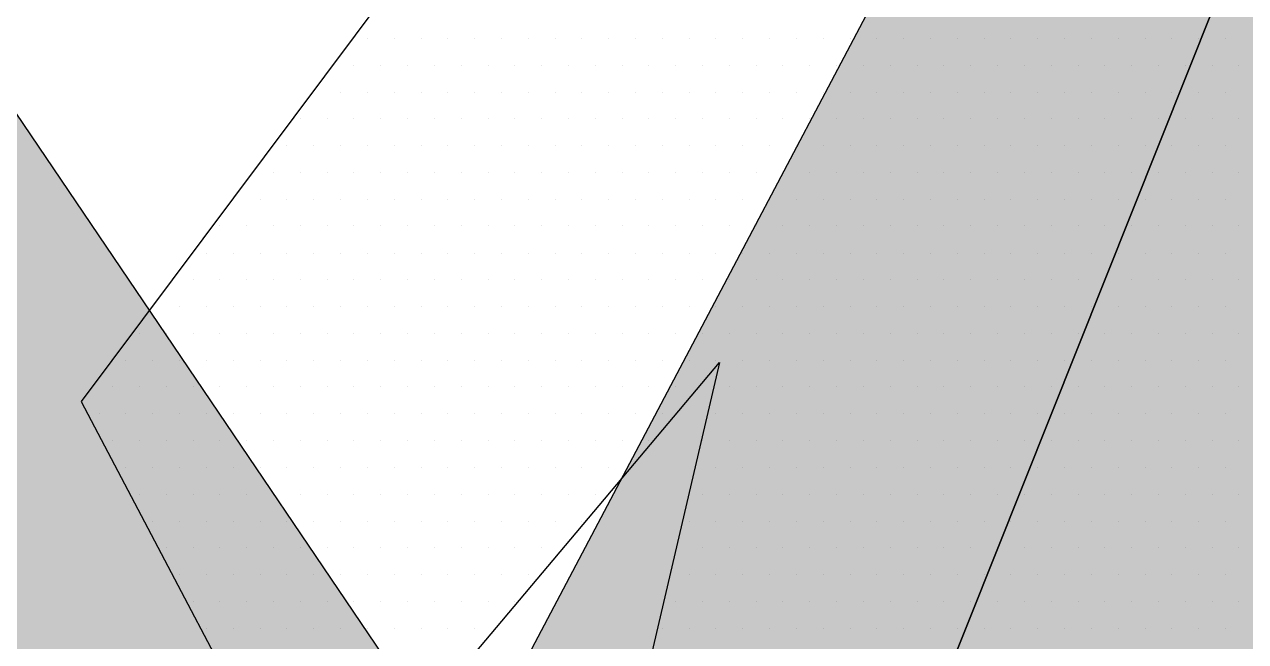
# Model space of a CAD drawing. Header units: metres. Extents: x 9606 to 9900, y 4805 to 4952.
# Drawn here: x 9832.173 to 9832.675, y 4846.719 to 4846.972 of the extents above; entities that cross this region are included whole.
import ezdxf

# ---------------------------------------------------------------- set-up
doc = ezdxf.new("R2010")
doc.units = ezdxf.units.M
doc.header["$LTSCALE"] = 2
doc.linetypes.add('CACHEX2', pattern=[0.75, 0.5, -0.25])
for name, color, linetype in [('CARTOUCHE', 7, 'Continuous'), ('LOGO', 4, 'Continuous'), ('rosace', 7, 'Continuous')]:
    doc.layers.add(name, color=color, linetype=linetype)

# ---------------------------------------------------------------- blocks, each defined once
blk = doc.blocks.new('A$C715108E3')
at = {"layer": 'LOGO', "color": 131}
for p, q in [((-8.2362, -4.9833), (-8.2362, -4.9833)), ((-8.1851, -4.9833), (-8.1851, -4.9833)), ((-8.0938, -4.9833), (-8.0938, -4.9833)), ((-8.0018, -4.9833), (-8.0018, -4.9833)), ((-7.91, -4.9833), (-7.91, -4.9833)), ((-7.8185, -4.9833), (-7.8185, -4.9833)), ((-7.7267, -4.9833), (-7.7267, -4.9833)), ((-7.635, -4.9833), (-7.635, -4.9833)), ((-7.5434, -4.9833), (-7.5434, -4.9833)), ((-7.4515, -4.9833), (-7.4515, -4.9833)), ((-7.3597, -4.9833), (-7.3597, -4.9833)), ((-7.2683, -4.9833), (-7.2683, -4.9833)), ((-7.1764, -4.9833), (-7.1764, -4.9833)), ((-7.0846, -4.9833), (-7.0846, -4.9833)), ((-6.9928, -4.9833), (-6.9928, -4.9833)), ((-6.9013, -4.9833), (-6.9013, -4.9833)), ((-6.8095, -4.9833), (-6.8095, -4.9833)), ((-6.7175, -4.9833), (-6.7175, -4.9833)), ((-6.6262, -4.9833), (-6.6262, -4.9833)), ((-6.5342, -4.9833), (-6.5342, -4.9833)), ((-6.4421, -4.9833), (-6.4421, -4.9833)), ((-6.3509, -4.9833), (-6.3509, -4.9833)), ((-6.2589, -4.9833), (-6.2589, -4.9833)), ((-6.1672, -4.9833), (-6.1672, -4.9833)), ((-6.0757, -4.9833), (-6.0757, -4.9833)), ((-5.9841, -4.9833), (-5.9841, -4.9833)), ((-5.8921, -4.9833), (-5.8921, -4.9833)), ((-5.8001, -4.9833), (-5.8001, -4.9833)), ((-5.7088, -4.9833), (-5.7088, -4.9833)), ((-5.6168, -4.9833), (-5.6168, -4.9833)), ((-5.5249, -4.9833), (-5.5249, -4.9833)), ((-5.4335, -4.9833), (-5.4335, -4.9833)), ((-5.3417, -4.9833), (-5.3417, -4.9833)), ((-5.2498, -4.9833), (-5.2498, -4.9833)), ((-8.3047, -5.0748), (-8.3047, -5.0748)), ((-8.2316, -5.0748), (-8.2316, -5.0748)), ((-8.1395, -5.0748), (-8.1395, -5.0748)), ((-8.0475, -5.0748), (-8.0475, -5.0748)), ((-7.9563, -5.0748), (-7.9563, -5.0748)), ((-7.8642, -5.0748), (-7.8642, -5.0748)), ((-7.7724, -5.0748), (-7.7724, -5.0748)), ((-7.6809, -5.0748), (-7.6809, -5.0748)), ((-7.5891, -5.0748), (-7.5891, -5.0748)), ((-7.4973, -5.0748), (-7.4973, -5.0748)), ((-7.4058, -5.0748), (-7.4058, -5.0748)), ((-7.314, -5.0748), (-7.314, -5.0748)), ((-7.2222, -5.0748), (-7.2222, -5.0748)), ((-7.1307, -5.0748), (-7.1307, -5.0748)), ((-7.0389, -5.0748), (-7.0389, -5.0748)), ((-6.947, -5.0748), (-6.947, -5.0748)), ((-6.855, -5.0748), (-6.855, -5.0748)), ((-6.7637, -5.0748), (-6.7637, -5.0748)), ((-6.6719, -5.0748), (-6.6719, -5.0748)), ((-6.5799, -5.0748), (-6.5799, -5.0748)), ((-6.4886, -5.0748), (-6.4886, -5.0748)), ((-6.3966, -5.0748), (-6.3966, -5.0748)), ((-6.305, -5.0748), (-6.305, -5.0748)), ((-6.2133, -5.0748), (-6.2133, -5.0748)), ((-6.1213, -5.0748), (-6.1213, -5.0748)), ((-6.0296, -5.0748), (-6.0296, -5.0748)), ((-5.9376, -5.0748), (-5.9376, -5.0748)), ((-5.8464, -5.0748), (-5.8464, -5.0748)), ((-5.7543, -5.0748), (-5.7543, -5.0748)), ((-5.6625, -5.0748), (-5.6625, -5.0748)), ((-5.571, -5.0748), (-5.571, -5.0748)), ((-5.4792, -5.0748), (-5.4792, -5.0748)), ((-5.3874, -5.0748), (-5.3874, -5.0748)), ((-5.2959, -5.0748), (-5.2959, -5.0748)), ((-5.2041, -5.0748), (-5.2041, -5.0748)), ((-8.3732, -5.1674), (-8.3732, -5.1674)), ((-8.3691, -5.1674), (-8.3691, -5.1674)), ((-8.2771, -5.1674), (-8.2771, -5.1674)), ((-8.1851, -5.1674), (-8.1851, -5.1674)), ((-8.0938, -5.1674), (-8.0938, -5.1674)), ((-8.0018, -5.1674), (-8.0018, -5.1674)), ((-7.91, -5.1674), (-7.91, -5.1674)), ((-7.8185, -5.1674), (-7.8185, -5.1674)), ((-7.7267, -5.1674), (-7.7267, -5.1674)), ((-7.635, -5.1674), (-7.635, -5.1674)), ((-7.5434, -5.1674), (-7.5434, -5.1674)), ((-7.4515, -5.1674), (-7.4515, -5.1674)), ((-7.3597, -5.1674), (-7.3597, -5.1674)), ((-7.2683, -5.1674), (-7.2683, -5.1674)), ((-7.1764, -5.1674), (-7.1764, -5.1674)), ((-7.0846, -5.1674), (-7.0846, -5.1674)), ((-6.9928, -5.1674), (-6.9928, -5.1674)), ((-6.9013, -5.1674), (-6.9013, -5.1674)), ((-6.8095, -5.1674), (-6.8095, -5.1674)), ((-6.7175, -5.1674), (-6.7175, -5.1674)), ((-6.6262, -5.1674), (-6.6262, -5.1674)), ((-6.5342, -5.1674), (-6.5342, -5.1674)), ((-6.4421, -5.1674), (-6.4421, -5.1674)), ((-6.3509, -5.1674), (-6.3509, -5.1674)), ((-6.2589, -5.1674), (-6.2589, -5.1674)), ((-6.1672, -5.1674), (-6.1672, -5.1674)), ((-6.0757, -5.1674), (-6.0757, -5.1674)), ((-5.9841, -5.1674), (-5.9841, -5.1674)), ((-5.8921, -5.1674), (-5.8921, -5.1674)), ((-5.8001, -5.1674), (-5.8001, -5.1674)), ((-5.7088, -5.1674), (-5.7088, -5.1674)), ((-5.6168, -5.1674), (-5.6168, -5.1674)), ((-5.5249, -5.1674), (-5.5249, -5.1674)), ((-5.4335, -5.1674), (-5.4335, -5.1674)), ((-5.3417, -5.1674), (-5.3417, -5.1674)), ((-5.2498, -5.1674), (-5.2498, -5.1674)), ((-8.4418, -5.2586), (-8.4418, -5.2586)), ((-8.4149, -5.2586), (-8.4149, -5.2586)), ((-8.3228, -5.2586), (-8.3228, -5.2586)), ((-8.2316, -5.2586), (-8.2316, -5.2586)), ((-8.1395, -5.2586), (-8.1395, -5.2586)), ((-8.0475, -5.2586), (-8.0475, -5.2586)), ((-7.9563, -5.2586), (-7.9563, -5.2586)), ((-7.8642, -5.2586), (-7.8642, -5.2586)), ((-7.7724, -5.2586), (-7.7724, -5.2586)), ((-7.6809, -5.2586), (-7.6809, -5.2586)), ((-7.5891, -5.2586), (-7.5891, -5.2586)), ((-7.4973, -5.2586), (-7.4973, -5.2586)), ((-7.4058, -5.2586), (-7.4058, -5.2586)), ((-7.314, -5.2586), (-7.314, -5.2586)), ((-7.2222, -5.2586), (-7.2222, -5.2586)), ((-7.1307, -5.2586), (-7.1307, -5.2586)), ((-7.0389, -5.2586), (-7.0389, -5.2586)), ((-6.947, -5.2586), (-6.947, -5.2586)), ((-6.855, -5.2586), (-6.855, -5.2586)), ((-6.7637, -5.2586), (-6.7637, -5.2586)), ((-6.6719, -5.2586), (-6.6719, -5.2586)), ((-6.5799, -5.2586), (-6.5799, -5.2586)), ((-6.4886, -5.2586), (-6.4886, -5.2586)), ((-6.3966, -5.2586), (-6.3966, -5.2586)), ((-6.305, -5.2586), (-6.305, -5.2586)), ((-6.2133, -5.2586), (-6.2133, -5.2586)), ((-6.1213, -5.2586), (-6.1213, -5.2586)), ((-6.0296, -5.2586), (-6.0296, -5.2586)), ((-5.9376, -5.2586), (-5.9376, -5.2586)), ((-5.8464, -5.2586), (-5.8464, -5.2586)), ((-5.7543, -5.2586), (-5.7543, -5.2586)), ((-5.6625, -5.2586), (-5.6625, -5.2586)), ((-5.571, -5.2586), (-5.571, -5.2586)), ((-5.4792, -5.2586), (-5.4792, -5.2586)), ((-5.3874, -5.2586), (-5.3874, -5.2586)), ((-5.2959, -5.2586), (-5.2959, -5.2586)), ((-5.2041, -5.2586), (-5.2041, -5.2586)), ((-8.5099, -5.3499), (-8.5099, -5.3499)), ((-8.461, -5.3499), (-8.461, -5.3499)), ((-8.3691, -5.3499), (-8.3691, -5.3499)), ((-8.2771, -5.3499), (-8.2771, -5.3499)), ((-8.1851, -5.3499), (-8.1851, -5.3499)), ((-8.0938, -5.3499), (-8.0938, -5.3499)), ((-8.0018, -5.3499), (-8.0018, -5.3499)), ((-7.91, -5.3499), (-7.91, -5.3499)), ((-7.8185, -5.3499), (-7.8185, -5.3499)), ((-7.7267, -5.3499), (-7.7267, -5.3499)), ((-7.635, -5.3499), (-7.635, -5.3499)), ((-7.5434, -5.3499), (-7.5434, -5.3499)), ((-7.4515, -5.3499), (-7.4515, -5.3499)), ((-7.3597, -5.3499), (-7.3597, -5.3499)), ((-7.2683, -5.3499), (-7.2683, -5.3499)), ((-7.1764, -5.3499), (-7.1764, -5.3499)), ((-7.0846, -5.3499), (-7.0846, -5.3499)), ((-6.9928, -5.3499), (-6.9928, -5.3499)), ((-6.9013, -5.3499), (-6.9013, -5.3499)), ((-6.8095, -5.3499), (-6.8095, -5.3499)), ((-6.7175, -5.3499), (-6.7175, -5.3499)), ((-6.6262, -5.3499), (-6.6262, -5.3499)), ((-6.5342, -5.3499), (-6.5342, -5.3499)), ((-6.4421, -5.3499), (-6.4421, -5.3499)), ((-6.3509, -5.3499), (-6.3509, -5.3499)), ((-6.2589, -5.3499), (-6.2589, -5.3499)), ((-6.1672, -5.3499), (-6.1672, -5.3499)), ((-6.0757, -5.3499), (-6.0757, -5.3499)), ((-5.9841, -5.3499), (-5.9841, -5.3499)), ((-5.8921, -5.3499), (-5.8921, -5.3499)), ((-5.8001, -5.3499), (-5.8001, -5.3499)), ((-5.7088, -5.3499), (-5.7088, -5.3499)), ((-5.6168, -5.3499), (-5.6168, -5.3499)), ((-5.5249, -5.3499), (-5.5249, -5.3499)), ((-5.4335, -5.3499), (-5.4335, -5.3499)), ((-5.3417, -5.3499), (-5.3417, -5.3499)), ((-5.2498, -5.3499), (-5.2498, -5.3499)), ((-8.5783, -5.4423), (-8.5783, -5.4423)), ((-8.5067, -5.4423), (-8.5067, -5.4423)), ((-8.4149, -5.4423), (-8.4149, -5.4423)), ((-8.3228, -5.4423), (-8.3228, -5.4423)), ((-8.2316, -5.4423), (-8.2316, -5.4423)), ((-8.1395, -5.4423), (-8.1395, -5.4423)), ((-8.0475, -5.4423), (-8.0475, -5.4423)), ((-7.9563, -5.4423), (-7.9563, -5.4423)), ((-7.8642, -5.4423), (-7.8642, -5.4423)), ((-7.7724, -5.4423), (-7.7724, -5.4423)), ((-7.6809, -5.4423), (-7.6809, -5.4423)), ((-7.5891, -5.4423), (-7.5891, -5.4423)), ((-7.4973, -5.4423), (-7.4973, -5.4423)), ((-7.4058, -5.4423), (-7.4058, -5.4423)), ((-7.314, -5.4423), (-7.314, -5.4423)), ((-7.2222, -5.4423), (-7.2222, -5.4423)), ((-7.1307, -5.4423), (-7.1307, -5.4423)), ((-7.0389, -5.4423), (-7.0389, -5.4423)), ((-6.947, -5.4423), (-6.947, -5.4423)), ((-6.855, -5.4423), (-6.855, -5.4423)), ((-6.7637, -5.4423), (-6.7637, -5.4423)), ((-6.6719, -5.4423), (-6.6719, -5.4423)), ((-6.5799, -5.4423), (-6.5799, -5.4423)), ((-6.4886, -5.4423), (-6.4886, -5.4423)), ((-6.3966, -5.4423), (-6.3966, -5.4423)), ((-6.305, -5.4423), (-6.305, -5.4423)), ((-6.2133, -5.4423), (-6.2133, -5.4423)), ((-6.1213, -5.4423), (-6.1213, -5.4423)), ((-6.0296, -5.4423), (-6.0296, -5.4423)), ((-5.9376, -5.4423), (-5.9376, -5.4423)), ((-5.8464, -5.4423), (-5.8464, -5.4423)), ((-5.7543, -5.4423), (-5.7543, -5.4423)), ((-5.6625, -5.4423), (-5.6625, -5.4423)), ((-5.571, -5.4423), (-5.571, -5.4423)), ((-5.4792, -5.4423), (-5.4792, -5.4423)), ((-5.3874, -5.4423), (-5.3874, -5.4423)), ((-5.2959, -5.4423), (-5.2959, -5.4423)), ((-5.2041, -5.4423), (-5.2041, -5.4423)), ((-8.6469, -5.5339), (-8.6469, -5.5339)), ((-8.6442, -5.5339), (-8.6442, -5.5339)), ((-8.5524, -5.5339), (-8.5524, -5.5339)), ((-8.461, -5.5339), (-8.461, -5.5339)), ((-8.3691, -5.5339), (-8.3691, -5.5339)), ((-8.2771, -5.5339), (-8.2771, -5.5339)), ((-8.1851, -5.5339), (-8.1851, -5.5339)), ((-8.0938, -5.5339), (-8.0938, -5.5339)), ((-8.0018, -5.5339), (-8.0018, -5.5339)), ((-7.91, -5.5339), (-7.91, -5.5339)), ((-7.8185, -5.5339), (-7.8185, -5.5339)), ((-7.7267, -5.5339), (-7.7267, -5.5339)), ((-7.635, -5.5339), (-7.635, -5.5339)), ((-7.5434, -5.5339), (-7.5434, -5.5339)), ((-7.4515, -5.5339), (-7.4515, -5.5339)), ((-7.3597, -5.5339), (-7.3597, -5.5339)), ((-7.2683, -5.5339), (-7.2683, -5.5339)), ((-7.1764, -5.5339), (-7.1764, -5.5339)), ((-7.0846, -5.5339), (-7.0846, -5.5339)), ((-6.9928, -5.5339), (-6.9928, -5.5339)), ((-6.9013, -5.5339), (-6.9013, -5.5339)), ((-6.8095, -5.5339), (-6.8095, -5.5339)), ((-6.7175, -5.5339), (-6.7175, -5.5339)), ((-6.6262, -5.5339), (-6.6262, -5.5339)), ((-6.5342, -5.5339), (-6.5342, -5.5339)), ((-6.4421, -5.5339), (-6.4421, -5.5339)), ((-6.3509, -5.5339), (-6.3509, -5.5339)), ((-6.2589, -5.5339), (-6.2589, -5.5339)), ((-6.1672, -5.5339), (-6.1672, -5.5339)), ((-6.0757, -5.5339), (-6.0757, -5.5339)), ((-5.9841, -5.5339), (-5.9841, -5.5339)), ((-5.8921, -5.5339), (-5.8921, -5.5339)), ((-5.8001, -5.5339), (-5.8001, -5.5339)), ((-5.7088, -5.5339), (-5.7088, -5.5339)), ((-5.6168, -5.5339), (-5.6168, -5.5339)), ((-5.5249, -5.5339), (-5.5249, -5.5339)), ((-5.4335, -5.5339), (-5.4335, -5.5339)), ((-5.3417, -5.5339), (-5.3417, -5.5339)), ((-5.2498, -5.5339), (-5.2498, -5.5339)), ((-8.7155, -5.625), (-8.7155, -5.625)), ((-8.69, -5.625), (-8.69, -5.625)), ((-8.5985, -5.625), (-8.5985, -5.625)), ((-8.5067, -5.625), (-8.5067, -5.625)), ((-8.4149, -5.625), (-8.4149, -5.625)), ((-8.3228, -5.625), (-8.3228, -5.625)), ((-8.2316, -5.625), (-8.2316, -5.625)), ((-8.1395, -5.625), (-8.1395, -5.625)), ((-8.0475, -5.625), (-8.0475, -5.625)), ((-7.9563, -5.625), (-7.9563, -5.625)), ((-7.8642, -5.625), (-7.8642, -5.625)), ((-7.7724, -5.625), (-7.7724, -5.625)), ((-7.6809, -5.625), (-7.6809, -5.625)), ((-7.5891, -5.625), (-7.5891, -5.625)), ((-7.4973, -5.625), (-7.4973, -5.625)), ((-7.4058, -5.625), (-7.4058, -5.625)), ((-7.314, -5.625), (-7.314, -5.625)), ((-7.2222, -5.625), (-7.2222, -5.625)), ((-7.1307, -5.625), (-7.1307, -5.625)), ((-7.0389, -5.625), (-7.0389, -5.625)), ((-6.947, -5.625), (-6.947, -5.625)), ((-6.855, -5.625), (-6.855, -5.625)), ((-6.7637, -5.625), (-6.7637, -5.625)), ((-6.6719, -5.625), (-6.6719, -5.625)), ((-6.5799, -5.625), (-6.5799, -5.625)), ((-6.4886, -5.625), (-6.4886, -5.625)), ((-6.3966, -5.625), (-6.3966, -5.625)), ((-6.305, -5.625), (-6.305, -5.625)), ((-6.2133, -5.625), (-6.2133, -5.625)), ((-6.1213, -5.625), (-6.1213, -5.625)), ((-6.0296, -5.625), (-6.0296, -5.625)), ((-5.9376, -5.625), (-5.9376, -5.625)), ((-5.8464, -5.625), (-5.8464, -5.625)), ((-5.7543, -5.625), (-5.7543, -5.625)), ((-5.6625, -5.625), (-5.6625, -5.625)), ((-5.571, -5.625), (-5.571, -5.625)), ((-5.4792, -5.625), (-5.4792, -5.625)), ((-5.3874, -5.625), (-5.3874, -5.625)), ((-5.2959, -5.625), (-5.2959, -5.625)), ((-5.2041, -5.625), (-5.2041, -5.625)), ((-8.7841, -5.7174), (-8.7841, -5.7174)), ((-8.7361, -5.7174), (-8.7361, -5.7174)), ((-8.6442, -5.7174), (-8.6442, -5.7174)), ((-8.5524, -5.7174), (-8.5524, -5.7174)), ((-8.461, -5.7174), (-8.461, -5.7174)), ((-8.3691, -5.7174), (-8.3691, -5.7174)), ((-8.2771, -5.7174), (-8.2771, -5.7174)), ((-8.1851, -5.7174), (-8.1851, -5.7174)), ((-8.0938, -5.7174), (-8.0938, -5.7174)), ((-8.0018, -5.7174), (-8.0018, -5.7174)), ((-7.91, -5.7174), (-7.91, -5.7174)), ((-7.8185, -5.7174), (-7.8185, -5.7174)), ((-7.7267, -5.7174), (-7.7267, -5.7174)), ((-7.635, -5.7174), (-7.635, -5.7174)), ((-7.5434, -5.7174), (-7.5434, -5.7174)), ((-7.4515, -5.7174), (-7.4515, -5.7174)), ((-7.3597, -5.7174), (-7.3597, -5.7174)), ((-7.2683, -5.7174), (-7.2683, -5.7174)), ((-7.1764, -5.7174), (-7.1764, -5.7174)), ((-7.0846, -5.7174), (-7.0846, -5.7174)), ((-6.9928, -5.7174), (-6.9928, -5.7174)), ((-6.9013, -5.7174), (-6.9013, -5.7174)), ((-6.8095, -5.7174), (-6.8095, -5.7174)), ((-6.7175, -5.7174), (-6.7175, -5.7174)), ((-6.6262, -5.7174), (-6.6262, -5.7174)), ((-6.5342, -5.7174), (-6.5342, -5.7174)), ((-6.4421, -5.7174), (-6.4421, -5.7174)), ((-6.3509, -5.7174), (-6.3509, -5.7174)), ((-6.2589, -5.7174), (-6.2589, -5.7174)), ((-6.1672, -5.7174), (-6.1672, -5.7174)), ((-6.0757, -5.7174), (-6.0757, -5.7174)), ((-5.9841, -5.7174), (-5.9841, -5.7174)), ((-5.8921, -5.7174), (-5.8921, -5.7174)), ((-5.8001, -5.7174), (-5.8001, -5.7174)), ((-5.7088, -5.7174), (-5.7088, -5.7174)), ((-5.6168, -5.7174), (-5.6168, -5.7174)), ((-5.5249, -5.7174), (-5.5249, -5.7174)), ((-5.4335, -5.7174), (-5.4335, -5.7174)), ((-5.3417, -5.7174), (-5.3417, -5.7174)), ((-5.2498, -5.7174), (-5.2498, -5.7174)), ((-8.8525, -5.8091), (-8.8525, -5.8091)), ((-8.7818, -5.8091), (-8.7818, -5.8091)), ((-8.69, -5.8091), (-8.69, -5.8091)), ((-8.5985, -5.8091), (-8.5985, -5.8091)), ((-8.5067, -5.8091), (-8.5067, -5.8091)), ((-8.4149, -5.8091), (-8.4149, -5.8091)), ((-8.3228, -5.8091), (-8.3228, -5.8091)), ((-8.2316, -5.8091), (-8.2316, -5.8091)), ((-8.1395, -5.8091), (-8.1395, -5.8091)), ((-8.0475, -5.8091), (-8.0475, -5.8091)), ((-7.9563, -5.8091), (-7.9563, -5.8091)), ((-7.8642, -5.8091), (-7.8642, -5.8091)), ((-7.7724, -5.8091), (-7.7724, -5.8091)), ((-7.6809, -5.8091), (-7.6809, -5.8091)), ((-7.5891, -5.8091), (-7.5891, -5.8091)), ((-7.4973, -5.8091), (-7.4973, -5.8091)), ((-7.4058, -5.8091), (-7.4058, -5.8091)), ((-7.314, -5.8091), (-7.314, -5.8091)), ((-7.2222, -5.8091), (-7.2222, -5.8091)), ((-7.1307, -5.8091), (-7.1307, -5.8091)), ((-7.0389, -5.8091), (-7.0389, -5.8091)), ((-6.947, -5.8091), (-6.947, -5.8091)), ((-6.855, -5.8091), (-6.855, -5.8091)), ((-6.7637, -5.8091), (-6.7637, -5.8091)), ((-6.6719, -5.8091), (-6.6719, -5.8091)), ((-6.5799, -5.8091), (-6.5799, -5.8091)), ((-6.4886, -5.8091), (-6.4886, -5.8091)), ((-6.3966, -5.8091), (-6.3966, -5.8091)), ((-6.305, -5.8091), (-6.305, -5.8091)), ((-6.2133, -5.8091), (-6.2133, -5.8091)), ((-6.1213, -5.8091), (-6.1213, -5.8091)), ((-6.0296, -5.8091), (-6.0296, -5.8091)), ((-5.9376, -5.8091), (-5.9376, -5.8091)), ((-5.8464, -5.8091), (-5.8464, -5.8091)), ((-5.7543, -5.8091), (-5.7543, -5.8091)), ((-5.6625, -5.8091), (-5.6625, -5.8091)), ((-5.571, -5.8091), (-5.571, -5.8091)), ((-5.4792, -5.8091), (-5.4792, -5.8091)), ((-5.3874, -5.8091), (-5.3874, -5.8091)), ((-5.2959, -5.8091), (-5.2959, -5.8091)), ((-5.2041, -5.8091), (-5.2041, -5.8091)), ((-8.9209, -5.9003), (-8.9209, -5.9003)), ((-8.9194, -5.9003), (-8.9194, -5.9003)), ((-8.8275, -5.9003), (-8.8275, -5.9003)), ((-8.7361, -5.9003), (-8.7361, -5.9003)), ((-8.6442, -5.9003), (-8.6442, -5.9003)), ((-8.5524, -5.9003), (-8.5524, -5.9003)), ((-8.461, -5.9003), (-8.461, -5.9003)), ((-8.3691, -5.9003), (-8.3691, -5.9003)), ((-8.2771, -5.9003), (-8.2771, -5.9003)), ((-8.1851, -5.9003), (-8.1851, -5.9003)), ((-8.0938, -5.9003), (-8.0938, -5.9003)), ((-8.0018, -5.9003), (-8.0018, -5.9003)), ((-7.91, -5.9003), (-7.91, -5.9003)), ((-7.8185, -5.9003), (-7.8185, -5.9003)), ((-7.7267, -5.9003), (-7.7267, -5.9003)), ((-7.635, -5.9003), (-7.635, -5.9003)), ((-7.5434, -5.9003), (-7.5434, -5.9003)), ((-7.4515, -5.9003), (-7.4515, -5.9003)), ((-7.3597, -5.9003), (-7.3597, -5.9003)), ((-7.2683, -5.9003), (-7.2683, -5.9003)), ((-7.1764, -5.9003), (-7.1764, -5.9003)), ((-7.0846, -5.9003), (-7.0846, -5.9003)), ((-6.9928, -5.9003), (-6.9928, -5.9003)), ((-6.9013, -5.9003), (-6.9013, -5.9003)), ((-6.8095, -5.9003), (-6.8095, -5.9003)), ((-6.7175, -5.9003), (-6.7175, -5.9003)), ((-6.6262, -5.9003), (-6.6262, -5.9003)), ((-6.5342, -5.9003), (-6.5342, -5.9003)), ((-6.4421, -5.9003), (-6.4421, -5.9003)), ((-6.3509, -5.9003), (-6.3509, -5.9003)), ((-6.2589, -5.9003), (-6.2589, -5.9003)), ((-6.1672, -5.9003), (-6.1672, -5.9003)), ((-6.0757, -5.9003), (-6.0757, -5.9003)), ((-5.9841, -5.9003), (-5.9841, -5.9003)), ((-5.8921, -5.9003), (-5.8921, -5.9003)), ((-5.8001, -5.9003), (-5.8001, -5.9003)), ((-5.7088, -5.9003), (-5.7088, -5.9003)), ((-5.6168, -5.9003), (-5.6168, -5.9003)), ((-5.5249, -5.9003), (-5.5249, -5.9003)), ((-5.4335, -5.9003), (-5.4335, -5.9003)), ((-5.3417, -5.9003), (-5.3417, -5.9003)), ((-5.2498, -5.9003), (-5.2498, -5.9003)), ((-8.9895, -5.9927), (-8.9895, -5.9927)), ((-8.9649, -5.9927), (-8.9649, -5.9927)), ((-8.8736, -5.9927), (-8.8736, -5.9927)), ((-8.7818, -5.9927), (-8.7818, -5.9927)), ((-8.69, -5.9927), (-8.69, -5.9927)), ((-8.5985, -5.9927), (-8.5985, -5.9927)), ((-8.5067, -5.9927), (-8.5067, -5.9927)), ((-8.4149, -5.9927), (-8.4149, -5.9927)), ((-8.3228, -5.9927), (-8.3228, -5.9927)), ((-8.2316, -5.9927), (-8.2316, -5.9927)), ((-8.1395, -5.9927), (-8.1395, -5.9927)), ((-8.0475, -5.9927), (-8.0475, -5.9927)), ((-7.9563, -5.9927), (-7.9563, -5.9927)), ((-7.8642, -5.9927), (-7.8642, -5.9927)), ((-7.7724, -5.9927), (-7.7724, -5.9927)), ((-7.6809, -5.9927), (-7.6809, -5.9927)), ((-7.5891, -5.9927), (-7.5891, -5.9927)), ((-7.4973, -5.9927), (-7.4973, -5.9927)), ((-7.4058, -5.9927), (-7.4058, -5.9927)), ((-7.314, -5.9927), (-7.314, -5.9927)), ((-7.2222, -5.9927), (-7.2222, -5.9927)), ((-7.1307, -5.9927), (-7.1307, -5.9927)), ((-7.0389, -5.9927), (-7.0389, -5.9927)), ((-6.947, -5.9927), (-6.947, -5.9927)), ((-6.855, -5.9927), (-6.855, -5.9927)), ((-6.7637, -5.9927), (-6.7637, -5.9927)), ((-6.6719, -5.9927), (-6.6719, -5.9927)), ((-6.5799, -5.9927), (-6.5799, -5.9927)), ((-6.4886, -5.9927), (-6.4886, -5.9927)), ((-6.3966, -5.9927), (-6.3966, -5.9927)), ((-6.305, -5.9927), (-6.305, -5.9927)), ((-6.2133, -5.9927), (-6.2133, -5.9927)), ((-6.1213, -5.9927), (-6.1213, -5.9927)), ((-6.0296, -5.9927), (-6.0296, -5.9927)), ((-5.9376, -5.9927), (-5.9376, -5.9927)), ((-5.8464, -5.9927), (-5.8464, -5.9927)), ((-5.7543, -5.9927), (-5.7543, -5.9927)), ((-5.6625, -5.9927), (-5.6625, -5.9927)), ((-5.571, -5.9927), (-5.571, -5.9927)), ((-5.4792, -5.9927), (-5.4792, -5.9927)), ((-5.3874, -5.9927), (-5.3874, -5.9927)), ((-5.2959, -5.9927), (-5.2959, -5.9927)), ((-5.2041, -5.9927), (-5.2041, -5.9927)), ((-9.0581, -6.0842), (-9.0581, -6.0842)), ((-9.0112, -6.0842), (-9.0112, -6.0842)), ((-8.9194, -6.0842), (-8.9194, -6.0842)), ((-8.8275, -6.0842), (-8.8275, -6.0842)), ((-8.7361, -6.0842), (-8.7361, -6.0842)), ((-8.6442, -6.0842), (-8.6442, -6.0842)), ((-8.5524, -6.0842), (-8.5524, -6.0842)), ((-8.461, -6.0842), (-8.461, -6.0842)), ((-8.3691, -6.0842), (-8.3691, -6.0842)), ((-8.2771, -6.0842), (-8.2771, -6.0842)), ((-8.1851, -6.0842), (-8.1851, -6.0842)), ((-8.0938, -6.0842), (-8.0938, -6.0842)), ((-8.0018, -6.0842), (-8.0018, -6.0842)), ((-7.91, -6.0842), (-7.91, -6.0842)), ((-7.8185, -6.0842), (-7.8185, -6.0842)), ((-7.7267, -6.0842), (-7.7267, -6.0842)), ((-7.635, -6.0842), (-7.635, -6.0842)), ((-7.5434, -6.0842), (-7.5434, -6.0842)), ((-7.4515, -6.0842), (-7.4515, -6.0842)), ((-7.3597, -6.0842), (-7.3597, -6.0842)), ((-7.2683, -6.0842), (-7.2683, -6.0842)), ((-7.1764, -6.0842), (-7.1764, -6.0842)), ((-7.0846, -6.0842), (-7.0846, -6.0842)), ((-6.9928, -6.0842), (-6.9928, -6.0842)), ((-6.9013, -6.0842), (-6.9013, -6.0842)), ((-6.8095, -6.0842), (-6.8095, -6.0842)), ((-6.7175, -6.0842), (-6.7175, -6.0842)), ((-6.6262, -6.0842), (-6.6262, -6.0842)), ((-6.5342, -6.0842), (-6.5342, -6.0842)), ((-6.4421, -6.0842), (-6.4421, -6.0842)), ((-6.3509, -6.0842), (-6.3509, -6.0842)), ((-6.2589, -6.0842), (-6.2589, -6.0842)), ((-6.1672, -6.0842), (-6.1672, -6.0842)), ((-6.0757, -6.0842), (-6.0757, -6.0842)), ((-5.9841, -6.0842), (-5.9841, -6.0842)), ((-5.8921, -6.0842), (-5.8921, -6.0842)), ((-5.8001, -6.0842), (-5.8001, -6.0842)), ((-5.7088, -6.0842), (-5.7088, -6.0842)), ((-5.6168, -6.0842), (-5.6168, -6.0842)), ((-5.5249, -6.0842), (-5.5249, -6.0842)), ((-5.4335, -6.0842), (-5.4335, -6.0842)), ((-5.3417, -6.0842), (-5.3417, -6.0842)), ((-5.2498, -6.0842), (-5.2498, -6.0842)), ((-9.1266, -6.1753), (-9.1266, -6.1753)), ((-9.0569, -6.1753), (-9.0569, -6.1753)), ((-8.9649, -6.1753), (-8.9649, -6.1753)), ((-8.8736, -6.1753), (-8.8736, -6.1753)), ((-8.7818, -6.1753), (-8.7818, -6.1753)), ((-8.69, -6.1753), (-8.69, -6.1753)), ((-8.5985, -6.1753), (-8.5985, -6.1753)), ((-8.5067, -6.1753), (-8.5067, -6.1753)), ((-8.4149, -6.1753), (-8.4149, -6.1753)), ((-8.3228, -6.1753), (-8.3228, -6.1753)), ((-8.2316, -6.1753), (-8.2316, -6.1753)), ((-8.1395, -6.1753), (-8.1395, -6.1753)), ((-8.0475, -6.1753), (-8.0475, -6.1753)), ((-7.9563, -6.1753), (-7.9563, -6.1753)), ((-7.8642, -6.1753), (-7.8642, -6.1753)), ((-7.7724, -6.1753), (-7.7724, -6.1753)), ((-7.6809, -6.1753), (-7.6809, -6.1753)), ((-7.5891, -6.1753), (-7.5891, -6.1753)), ((-7.4973, -6.1753), (-7.4973, -6.1753)), ((-7.4058, -6.1753), (-7.4058, -6.1753)), ((-7.314, -6.1753), (-7.314, -6.1753)), ((-7.2222, -6.1753), (-7.2222, -6.1753)), ((-7.1307, -6.1753), (-7.1307, -6.1753)), ((-7.0014, -6.1753), (-7.0014, -6.1753)), ((-6.947, -6.1753), (-6.947, -6.1753)), ((-6.855, -6.1753), (-6.855, -6.1753)), ((-6.7637, -6.1753), (-6.7637, -6.1753)), ((-6.6719, -6.1753), (-6.6719, -6.1753)), ((-6.5799, -6.1753), (-6.5799, -6.1753)), ((-6.4886, -6.1753), (-6.4886, -6.1753)), ((-6.3966, -6.1753), (-6.3966, -6.1753)), ((-6.305, -6.1753), (-6.305, -6.1753)), ((-6.2133, -6.1753), (-6.2133, -6.1753)), ((-6.1213, -6.1753), (-6.1213, -6.1753)), ((-6.0296, -6.1753), (-6.0296, -6.1753)), ((-5.9376, -6.1753), (-5.9376, -6.1753)), ((-5.8464, -6.1753), (-5.8464, -6.1753)), ((-5.7543, -6.1753), (-5.7543, -6.1753)), ((-5.6625, -6.1753), (-5.6625, -6.1753)), ((-5.571, -6.1753), (-5.571, -6.1753)), ((-5.4792, -6.1753), (-5.4792, -6.1753)), ((-5.3874, -6.1753), (-5.3874, -6.1753)), ((-5.2959, -6.1753), (-5.2959, -6.1753)), ((-5.2041, -6.1753), (-5.2041, -6.1753)), ((-9.1422, -6.2678), (-9.1422, -6.2678)), ((-9.1027, -6.2678), (-9.1027, -6.2678)), ((-9.0112, -6.2678), (-9.0112, -6.2678)), ((-8.9194, -6.2678), (-8.9194, -6.2678)), ((-8.8275, -6.2678), (-8.8275, -6.2678)), ((-8.7361, -6.2678), (-8.7361, -6.2678)), ((-8.6442, -6.2678), (-8.6442, -6.2678)), ((-8.5524, -6.2678), (-8.5524, -6.2678)), ((-8.461, -6.2678), (-8.461, -6.2678)), ((-8.3691, -6.2678), (-8.3691, -6.2678)), ((-8.2771, -6.2678), (-8.2771, -6.2678)), ((-8.1851, -6.2678), (-8.1851, -6.2678)), ((-8.0938, -6.2678), (-8.0938, -6.2678)), ((-8.0018, -6.2678), (-8.0018, -6.2678)), ((-7.91, -6.2678), (-7.91, -6.2678)), ((-7.8185, -6.2678), (-7.8185, -6.2678)), ((-7.7267, -6.2678), (-7.7267, -6.2678)), ((-7.635, -6.2678), (-7.635, -6.2678)), ((-7.5434, -6.2678), (-7.5434, -6.2678)), ((-7.4515, -6.2678), (-7.4515, -6.2678)), ((-7.3597, -6.2678), (-7.3597, -6.2678)), ((-7.2683, -6.2678), (-7.2683, -6.2678)), ((-7.1764, -6.2678), (-7.1764, -6.2678)), ((-7.0224, -6.2678), (-7.0224, -6.2678)), ((-6.9928, -6.2678), (-6.9928, -6.2678)), ((-6.9013, -6.2678), (-6.9013, -6.2678)), ((-6.8095, -6.2678), (-6.8095, -6.2678)), ((-6.7175, -6.2678), (-6.7175, -6.2678)), ((-6.6262, -6.2678), (-6.6262, -6.2678)), ((-6.5342, -6.2678), (-6.5342, -6.2678)), ((-6.4421, -6.2678), (-6.4421, -6.2678)), ((-6.3509, -6.2678), (-6.3509, -6.2678)), ((-6.2589, -6.2678), (-6.2589, -6.2678)), ((-6.1672, -6.2678), (-6.1672, -6.2678)), ((-6.0757, -6.2678), (-6.0757, -6.2678)), ((-5.9841, -6.2678), (-5.9841, -6.2678)), ((-5.8921, -6.2678), (-5.8921, -6.2678)), ((-5.8001, -6.2678), (-5.8001, -6.2678)), ((-5.7088, -6.2678), (-5.7088, -6.2678)), ((-5.6168, -6.2678), (-5.6168, -6.2678)), ((-5.5249, -6.2678), (-5.5249, -6.2678)), ((-5.4335, -6.2678), (-5.4335, -6.2678)), ((-5.3417, -6.2678), (-5.3417, -6.2678)), ((-5.2498, -6.2678), (-5.2498, -6.2678)), ((-9.0939, -6.3593), (-9.0939, -6.3593)), ((-9.0569, -6.3593), (-9.0569, -6.3593)), ((-8.9649, -6.3593), (-8.9649, -6.3593)), ((-8.8736, -6.3593), (-8.8736, -6.3593)), ((-8.7818, -6.3593), (-8.7818, -6.3593)), ((-8.69, -6.3593), (-8.69, -6.3593)), ((-8.5985, -6.3593), (-8.5985, -6.3593)), ((-8.5067, -6.3593), (-8.5067, -6.3593)), ((-8.4149, -6.3593), (-8.4149, -6.3593)), ((-8.3228, -6.3593), (-8.3228, -6.3593)), ((-8.2316, -6.3593), (-8.2316, -6.3593)), ((-8.1395, -6.3593), (-8.1395, -6.3593)), ((-8.0475, -6.3593), (-8.0475, -6.3593)), ((-7.9563, -6.3593), (-7.9563, -6.3593)), ((-7.8642, -6.3593), (-7.8642, -6.3593)), ((-7.7724, -6.3593), (-7.7724, -6.3593)), ((-7.6809, -6.3593), (-7.6809, -6.3593)), ((-7.5891, -6.3593), (-7.5891, -6.3593)), ((-7.4973, -6.3593), (-7.4973, -6.3593)), ((-7.4058, -6.3593), (-7.4058, -6.3593)), ((-7.314, -6.3593), (-7.314, -6.3593)), ((-7.2222, -6.3593), (-7.2222, -6.3593)), ((-7.0437, -6.3593), (-7.0437, -6.3593)), ((-7.0389, -6.3593), (-7.0389, -6.3593)), ((-6.947, -6.3593), (-6.947, -6.3593)), ((-6.855, -6.3593), (-6.855, -6.3593)), ((-6.7637, -6.3593), (-6.7637, -6.3593)), ((-6.6719, -6.3593), (-6.6719, -6.3593)), ((-6.5799, -6.3593), (-6.5799, -6.3593)), ((-6.4886, -6.3593), (-6.4886, -6.3593)), ((-6.3966, -6.3593), (-6.3966, -6.3593)), ((-6.305, -6.3593), (-6.305, -6.3593)), ((-6.2133, -6.3593), (-6.2133, -6.3593)), ((-6.1213, -6.3593), (-6.1213, -6.3593)), ((-6.0296, -6.3593), (-6.0296, -6.3593)), ((-5.9376, -6.3593), (-5.9376, -6.3593)), ((-5.8464, -6.3593), (-5.8464, -6.3593)), ((-5.7543, -6.3593), (-5.7543, -6.3593)), ((-5.6625, -6.3593), (-5.6625, -6.3593)), ((-5.571, -6.3593), (-5.571, -6.3593)), ((-5.4792, -6.3593), (-5.4792, -6.3593)), ((-5.3874, -6.3593), (-5.3874, -6.3593)), ((-5.2959, -6.3593), (-5.2959, -6.3593)), ((-5.2041, -6.3593), (-5.2041, -6.3593)), ((-9.0453, -6.4508), (-9.0453, -6.4508)), ((-9.0112, -6.4508), (-9.0112, -6.4508)), ((-8.9194, -6.4508), (-8.9194, -6.4508)), ((-8.8275, -6.4508), (-8.8275, -6.4508)), ((-8.7361, -6.4508), (-8.7361, -6.4508)), ((-8.6442, -6.4508), (-8.6442, -6.4508)), ((-8.5524, -6.4508), (-8.5524, -6.4508)), ((-8.461, -6.4508), (-8.461, -6.4508)), ((-8.3691, -6.4508), (-8.3691, -6.4508)), ((-8.2771, -6.4508), (-8.2771, -6.4508)), ((-8.1851, -6.4508), (-8.1851, -6.4508)), ((-8.0938, -6.4508), (-8.0938, -6.4508)), ((-8.0018, -6.4508), (-8.0018, -6.4508)), ((-7.91, -6.4508), (-7.91, -6.4508)), ((-7.8185, -6.4508), (-7.8185, -6.4508)), ((-7.7267, -6.4508), (-7.7267, -6.4508)), ((-7.635, -6.4508), (-7.635, -6.4508)), ((-7.5434, -6.4508), (-7.5434, -6.4508)), ((-7.4515, -6.4508), (-7.4515, -6.4508)), ((-7.3597, -6.4508), (-7.3597, -6.4508)), ((-7.0655, -6.4508), (-7.0655, -6.4508)), ((-6.9928, -6.4508), (-6.9928, -6.4508)), ((-6.9013, -6.4508), (-6.9013, -6.4508)), ((-6.8095, -6.4508), (-6.8095, -6.4508)), ((-6.7175, -6.4508), (-6.7175, -6.4508)), ((-6.6262, -6.4508), (-6.6262, -6.4508)), ((-6.5342, -6.4508), (-6.5342, -6.4508)), ((-6.4421, -6.4508), (-6.4421, -6.4508)), ((-6.3509, -6.4508), (-6.3509, -6.4508)), ((-6.2589, -6.4508), (-6.2589, -6.4508)), ((-6.1672, -6.4508), (-6.1672, -6.4508)), ((-6.0757, -6.4508), (-6.0757, -6.4508)), ((-5.9841, -6.4508), (-5.9841, -6.4508)), ((-5.8921, -6.4508), (-5.8921, -6.4508)), ((-5.8001, -6.4508), (-5.8001, -6.4508)), ((-5.7088, -6.4508), (-5.7088, -6.4508)), ((-5.6168, -6.4508), (-5.6168, -6.4508)), ((-5.5249, -6.4508), (-5.5249, -6.4508)), ((-5.4335, -6.4508), (-5.4335, -6.4508)), ((-5.3417, -6.4508), (-5.3417, -6.4508)), ((-5.2498, -6.4508), (-5.2498, -6.4508)), ((-8.997, -6.543), (-8.997, -6.543)), ((-8.9649, -6.543), (-8.9649, -6.543)), ((-8.8736, -6.543), (-8.8736, -6.543)), ((-8.7818, -6.543), (-8.7818, -6.543)), ((-8.69, -6.543), (-8.69, -6.543)), ((-8.5985, -6.543), (-8.5985, -6.543)), ((-8.5067, -6.543), (-8.5067, -6.543)), ((-8.4149, -6.543), (-8.4149, -6.543)), ((-8.3228, -6.543), (-8.3228, -6.543)), ((-8.2316, -6.543), (-8.2316, -6.543)), ((-8.1395, -6.543), (-8.1395, -6.543)), ((-8.0475, -6.543), (-8.0475, -6.543)), ((-7.9563, -6.543), (-7.9563, -6.543)), ((-7.8642, -6.543), (-7.8642, -6.543)), ((-7.7724, -6.543), (-7.7724, -6.543)), ((-7.6809, -6.543), (-7.6809, -6.543)), ((-7.5891, -6.543), (-7.5891, -6.543)), ((-7.4973, -6.543), (-7.4973, -6.543)), ((-7.4058, -6.543), (-7.4058, -6.543)), ((-7.0867, -6.543), (-7.0867, -6.543)), ((-7.0389, -6.543), (-7.0389, -6.543)), ((-6.947, -6.543), (-6.947, -6.543)), ((-6.855, -6.543), (-6.855, -6.543)), ((-6.7637, -6.543), (-6.7637, -6.543)), ((-6.6719, -6.543), (-6.6719, -6.543)), ((-6.5799, -6.543), (-6.5799, -6.543)), ((-6.4886, -6.543), (-6.4886, -6.543)), ((-6.3966, -6.543), (-6.3966, -6.543)), ((-6.305, -6.543), (-6.305, -6.543)), ((-6.2133, -6.543), (-6.2133, -6.543)), ((-6.1213, -6.543), (-6.1213, -6.543)), ((-6.0296, -6.543), (-6.0296, -6.543)), ((-5.9376, -6.543), (-5.9376, -6.543)), ((-5.8464, -6.543), (-5.8464, -6.543)), ((-5.7543, -6.543), (-5.7543, -6.543)), ((-5.6625, -6.543), (-5.6625, -6.543)), ((-5.571, -6.543), (-5.571, -6.543)), ((-5.4792, -6.543), (-5.4792, -6.543)), ((-5.3874, -6.543), (-5.3874, -6.543)), ((-5.2959, -6.543), (-5.2959, -6.543)), ((-5.2041, -6.543), (-5.2041, -6.543)), ((-8.9486, -6.6344), (-8.9486, -6.6344)), ((-8.9194, -6.6344), (-8.9194, -6.6344)), ((-8.8275, -6.6344), (-8.8275, -6.6344)), ((-8.7361, -6.6344), (-8.7361, -6.6344)), ((-8.6442, -6.6344), (-8.6442, -6.6344)), ((-8.5524, -6.6344), (-8.5524, -6.6344)), ((-8.461, -6.6344), (-8.461, -6.6344)), ((-8.3691, -6.6344), (-8.3691, -6.6344)), ((-8.2771, -6.6344), (-8.2771, -6.6344)), ((-8.1851, -6.6344), (-8.1851, -6.6344)), ((-8.0938, -6.6344), (-8.0938, -6.6344)), ((-8.0018, -6.6344), (-8.0018, -6.6344)), ((-7.91, -6.6344), (-7.91, -6.6344)), ((-7.8185, -6.6344), (-7.8185, -6.6344)), ((-7.7267, -6.6344), (-7.7267, -6.6344)), ((-7.635, -6.6344), (-7.635, -6.6344)), ((-7.5434, -6.6344), (-7.5434, -6.6344)), ((-7.4515, -6.6344), (-7.4515, -6.6344)), ((-7.1078, -6.6344), (-7.1078, -6.6344)), ((-7.0846, -6.6344), (-7.0846, -6.6344)), ((-6.9928, -6.6344), (-6.9928, -6.6344)), ((-6.9013, -6.6344), (-6.9013, -6.6344)), ((-6.8095, -6.6344), (-6.8095, -6.6344)), ((-6.7175, -6.6344), (-6.7175, -6.6344)), ((-6.6262, -6.6344), (-6.6262, -6.6344)), ((-6.5342, -6.6344), (-6.5342, -6.6344)), ((-6.4421, -6.6344), (-6.4421, -6.6344)), ((-6.3509, -6.6344), (-6.3509, -6.6344)), ((-6.2589, -6.6344), (-6.2589, -6.6344)), ((-6.1672, -6.6344), (-6.1672, -6.6344)), ((-6.0757, -6.6344), (-6.0757, -6.6344)), ((-5.9841, -6.6344), (-5.9841, -6.6344)), ((-5.8921, -6.6344), (-5.8921, -6.6344)), ((-5.8001, -6.6344), (-5.8001, -6.6344)), ((-5.7088, -6.6344), (-5.7088, -6.6344)), ((-5.6168, -6.6344), (-5.6168, -6.6344)), ((-5.5249, -6.6344), (-5.5249, -6.6344)), ((-5.4335, -6.6344), (-5.4335, -6.6344)), ((-5.3417, -6.6344), (-5.3417, -6.6344)), ((-5.2498, -6.6344), (-5.2498, -6.6344)), ((-8.9003, -6.7259), (-8.9003, -6.7259)), ((-8.8736, -6.7259), (-8.8736, -6.7259)), ((-8.7818, -6.7259), (-8.7818, -6.7259)), ((-8.69, -6.7259), (-8.69, -6.7259)), ((-8.5985, -6.7259), (-8.5985, -6.7259)), ((-8.5067, -6.7259), (-8.5067, -6.7259)), ((-8.4149, -6.7259), (-8.4149, -6.7259)), ((-8.3228, -6.7259), (-8.3228, -6.7259)), ((-8.2316, -6.7259), (-8.2316, -6.7259)), ((-8.1395, -6.7259), (-8.1395, -6.7259)), ((-8.0475, -6.7259), (-8.0475, -6.7259)), ((-7.9563, -6.7259), (-7.9563, -6.7259)), ((-7.8642, -6.7259), (-7.8642, -6.7259)), ((-7.7724, -6.7259), (-7.7724, -6.7259)), ((-7.6809, -6.7259), (-7.6809, -6.7259)), ((-7.5891, -6.7259), (-7.5891, -6.7259)), ((-7.1296, -6.7259), (-7.1296, -6.7259)), ((-7.0389, -6.7259), (-7.0389, -6.7259)), ((-6.947, -6.7259), (-6.947, -6.7259)), ((-6.855, -6.7259), (-6.855, -6.7259)), ((-6.7637, -6.7259), (-6.7637, -6.7259)), ((-6.6719, -6.7259), (-6.6719, -6.7259)), ((-6.5799, -6.7259), (-6.5799, -6.7259)), ((-6.4886, -6.7259), (-6.4886, -6.7259)), ((-6.3966, -6.7259), (-6.3966, -6.7259)), ((-6.305, -6.7259), (-6.305, -6.7259)), ((-6.2133, -6.7259), (-6.2133, -6.7259)), ((-6.1213, -6.7259), (-6.1213, -6.7259)), ((-6.0296, -6.7259), (-6.0296, -6.7259)), ((-5.9376, -6.7259), (-5.9376, -6.7259)), ((-5.8464, -6.7259), (-5.8464, -6.7259)), ((-5.7543, -6.7259), (-5.7543, -6.7259)), ((-5.6625, -6.7259), (-5.6625, -6.7259)), ((-5.571, -6.7259), (-5.571, -6.7259)), ((-5.4792, -6.7259), (-5.4792, -6.7259)), ((-5.3874, -6.7259), (-5.3874, -6.7259)), ((-5.2959, -6.7259), (-5.2959, -6.7259)), ((-5.2041, -6.7259), (-5.2041, -6.7259)), ((-8.8525, -6.8181), (-8.8525, -6.8181)), ((-8.8275, -6.8181), (-8.8275, -6.8181)), ((-8.7361, -6.8181), (-8.7361, -6.8181)), ((-8.6442, -6.8181), (-8.6442, -6.8181)), ((-8.5524, -6.8181), (-8.5524, -6.8181)), ((-8.461, -6.8181), (-8.461, -6.8181)), ((-8.3691, -6.8181), (-8.3691, -6.8181)), ((-8.2771, -6.8181), (-8.2771, -6.8181)), ((-8.1851, -6.8181), (-8.1851, -6.8181)), ((-8.0938, -6.8181), (-8.0938, -6.8181)), ((-8.0018, -6.8181), (-8.0018, -6.8181)), ((-7.91, -6.8181), (-7.91, -6.8181)), ((-7.8185, -6.8181), (-7.8185, -6.8181)), ((-7.7267, -6.8181), (-7.7267, -6.8181)), ((-7.635, -6.8181), (-7.635, -6.8181)), ((-7.1509, -6.8181), (-7.1509, -6.8181)), ((-7.0846, -6.8181), (-7.0846, -6.8181)), ((-6.9928, -6.8181), (-6.9928, -6.8181)), ((-6.9013, -6.8181), (-6.9013, -6.8181)), ((-6.8095, -6.8181), (-6.8095, -6.8181)), ((-6.7175, -6.8181), (-6.7175, -6.8181)), ((-6.6262, -6.8181), (-6.6262, -6.8181)), ((-6.5342, -6.8181), (-6.5342, -6.8181)), ((-6.4421, -6.8181), (-6.4421, -6.8181)), ((-6.3509, -6.8181), (-6.3509, -6.8181)), ((-6.2589, -6.8181), (-6.2589, -6.8181)), ((-6.1672, -6.8181), (-6.1672, -6.8181)), ((-6.0757, -6.8181), (-6.0757, -6.8181)), ((-5.9841, -6.8181), (-5.9841, -6.8181)), ((-5.8921, -6.8181), (-5.8921, -6.8181)), ((-5.8001, -6.8181), (-5.8001, -6.8181)), ((-5.7088, -6.8181), (-5.7088, -6.8181)), ((-5.6168, -6.8181), (-5.6168, -6.8181)), ((-5.5249, -6.8181), (-5.5249, -6.8181)), ((-5.4335, -6.8181), (-5.4335, -6.8181)), ((-5.3417, -6.8181), (-5.3417, -6.8181)), ((-5.2498, -6.8181), (-5.2498, -6.8181)), ((-8.8041, -6.9095), (-8.8041, -6.9095)), ((-8.7818, -6.9095), (-8.7818, -6.9095)), ((-8.69, -6.9095), (-8.69, -6.9095)), ((-8.5985, -6.9095), (-8.5985, -6.9095)), ((-8.5067, -6.9095), (-8.5067, -6.9095)), ((-8.4149, -6.9095), (-8.4149, -6.9095)), ((-8.3228, -6.9095), (-8.3228, -6.9095)), ((-8.2316, -6.9095), (-8.2316, -6.9095)), ((-8.1395, -6.9095), (-8.1395, -6.9095)), ((-8.0475, -6.9095), (-8.0475, -6.9095)), ((-7.9563, -6.9095), (-7.9563, -6.9095)), ((-7.8642, -6.9095), (-7.8642, -6.9095)), ((-7.7724, -6.9095), (-7.7724, -6.9095)), ((-7.6809, -6.9095), (-7.6809, -6.9095)), ((-7.1721, -6.9095), (-7.1721, -6.9095)), ((-7.1307, -6.9095), (-7.1307, -6.9095)), ((-7.0389, -6.9095), (-7.0389, -6.9095)), ((-6.947, -6.9095), (-6.947, -6.9095)), ((-6.855, -6.9095), (-6.855, -6.9095)), ((-6.7637, -6.9095), (-6.7637, -6.9095)), ((-6.6719, -6.9095), (-6.6719, -6.9095)), ((-6.5799, -6.9095), (-6.5799, -6.9095)), ((-6.4886, -6.9095), (-6.4886, -6.9095)), ((-6.3966, -6.9095), (-6.3966, -6.9095)), ((-6.305, -6.9095), (-6.305, -6.9095)), ((-6.2133, -6.9095), (-6.2133, -6.9095)), ((-6.1213, -6.9095), (-6.1213, -6.9095)), ((-6.0296, -6.9095), (-6.0296, -6.9095)), ((-5.9376, -6.9095), (-5.9376, -6.9095)), ((-5.8464, -6.9095), (-5.8464, -6.9095)), ((-5.7543, -6.9095), (-5.7543, -6.9095)), ((-5.6625, -6.9095), (-5.6625, -6.9095)), ((-5.571, -6.9095), (-5.571, -6.9095)), ((-5.4792, -6.9095), (-5.4792, -6.9095)), ((-5.3874, -6.9095), (-5.3874, -6.9095)), ((-5.2959, -6.9095), (-5.2959, -6.9095)), ((-5.2041, -6.9095), (-5.2041, -6.9095)), ((-8.7556, -7.0019), (-8.7556, -7.0019)), ((-8.7361, -7.0019), (-8.7361, -7.0019)), ((-8.6442, -7.0019), (-8.6442, -7.0019)), ((-8.5524, -7.0019), (-8.5524, -7.0019)), ((-8.461, -7.0019), (-8.461, -7.0019)), ((-8.3691, -7.0019), (-8.3691, -7.0019)), ((-8.2771, -7.0019), (-8.2771, -7.0019)), ((-8.1851, -7.0019), (-8.1851, -7.0019)), ((-8.0938, -7.0019), (-8.0938, -7.0019)), ((-8.0018, -7.0019), (-8.0018, -7.0019)), ((-7.91, -7.0019), (-7.91, -7.0019)), ((-7.8185, -7.0019), (-7.8185, -7.0019)), ((-7.1937, -7.0019), (-7.1937, -7.0019)), ((-7.1764, -7.0019), (-7.1764, -7.0019)), ((-7.0846, -7.0019), (-7.0846, -7.0019)), ((-6.9928, -7.0019), (-6.9928, -7.0019)), ((-6.9013, -7.0019), (-6.9013, -7.0019)), ((-6.8095, -7.0019), (-6.8095, -7.0019)), ((-6.7175, -7.0019), (-6.7175, -7.0019)), ((-6.6262, -7.0019), (-6.6262, -7.0019)), ((-6.5342, -7.0019), (-6.5342, -7.0019)), ((-6.4421, -7.0019), (-6.4421, -7.0019)), ((-6.3509, -7.0019), (-6.3509, -7.0019)), ((-6.2589, -7.0019), (-6.2589, -7.0019)), ((-6.1672, -7.0019), (-6.1672, -7.0019)), ((-6.0757, -7.0019), (-6.0757, -7.0019)), ((-5.9841, -7.0019), (-5.9841, -7.0019)), ((-5.8921, -7.0019), (-5.8921, -7.0019)), ((-5.8001, -7.0019), (-5.8001, -7.0019)), ((-5.7088, -7.0019), (-5.7088, -7.0019)), ((-5.6168, -7.0019), (-5.6168, -7.0019)), ((-5.5249, -7.0019), (-5.5249, -7.0019)), ((-5.4335, -7.0019), (-5.4335, -7.0019)), ((-5.3417, -7.0019), (-5.3417, -7.0019)), ((-5.2498, -7.0019), (-5.2498, -7.0019))]:
    blk.add_line(p, q, dxfattribs=at)
blk.add_lwpolyline([(-7.811, -4.4145), (-9.1641, -6.2255), (-8.3669, -7.7396), (-6.9811, -6.0917), (-7.663, -9.014), (-8.1214, -10.2245), (-10.4653, -10.7804), (-13.4372, -9.6448), (-17.1584, -8.2441), (-18.0286, -7.9298), (-18.0526, -7.5674), (-19.5918, -4.1428)], dxfattribs=at)
blk = doc.blocks.new('A$C581E6685')
at = {"layer": 'rosace'}
for color, points in [(32, [(-39.8519, 24.2064), (-40.7961, 26.4077), (-33.3292, 40.5507)]), (40, [(-39.8519, 24.2064), (-33.3292, 40.5507), (-37.1498, 25.5201)]), (142, [(-45.3965, 37.4846), (-39.5666, 28.8703), (-39.344, 28.5414), (-39.8519, 24.2064), (-36.9477, 25.4853), (-26.3566, 30.2032), (-36.1863, 24.0789), (-38.2746, 22.2236), (-38.1337, 21.2132), (-33.6363, 11.1845), (-39.5393, 21.4709), (-40.6525, 23.2405), (-42.0615, 23.3525), (-53.1072, 18.3767), (-43.3972, 24.4856), (-40.4756, 26.2259), (-40.684, 26.8894)])]:
    blk.add_hatch(color=color, dxfattribs=at).paths.add_polyline_path(points)
at = {"layer": 'rosace', "color": 32}
blk.add_lwpolyline([(-39.8519, 24.2064), (-40.7961, 26.4077), (-33.3292, 40.5507)], close=True, dxfattribs=at)
at = {"layer": 'rosace', "color": 40}
blk.add_lwpolyline([(-39.8519, 24.2064), (-33.3292, 40.5507), (-37.1498, 25.5201)], close=True, dxfattribs=at)
at = {"layer": 'rosace', "color": 142}
blk.add_lwpolyline([(-45.3965, 37.4846), (-39.3434, 28.5414), (-39.8519, 24.2064), (-36.9477, 25.4853), (-26.3566, 30.2032), (-36.1857, 24.0789), (-38.2739, 22.2236), (-38.1337, 21.2132), (-33.6358, 11.1845), (-39.5393, 21.4709), (-40.6518, 23.2405), (-42.0615, 23.3525), (-53.1072, 18.3767), (-43.3964, 24.4856), (-40.4756, 26.2259), (-40.6836, 26.8894)], close=True, dxfattribs=at)
at = {"layer": 'rosace', "color": 32, "linetype": 'CACHEX2', "ltscale": 1.5}
blk.add_ellipse((-38.0538, 23.8138), major_axis=(-19.0311, -3.534), ratio=0.590567, dxfattribs=at)
at = {"layer": 'rosace', "color": 32}
blk.add_ellipse((-37.6144, 23.8499), major_axis=(-13.5768, -4.2839), ratio=0.791971, dxfattribs=at)
at = {"layer": 'CARTOUCHE'}
blk.add_blockref('A$C715108E3', (-31.6739, 36.3189), dxfattribs=at)

msp = doc.modelspace()

# ---------------------------------------------------------------- linework, layer by layer
at = {"layer": 'CARTOUCHE'}
msp.add_rational_spline([(9829.64323, 4848.05468), (9829.64323, 4845.87645), (9829.64323, 4843.69822), (9829.64323, 4842.93022), (9830.41123, 4842.93022), (9839.51909, 4842.93022), (9848.62694, 4842.93022), (9849.39494, 4842.93022), (9849.39494, 4843.69822), (9849.39494, 4845.87645), (9849.39494, 4848.05468), (9849.39494, 4848.82268), (9848.62694, 4848.82268), (9839.51909, 4848.82268), (9830.41123, 4848.82268), (9829.64323, 4848.82268), (9829.64323, 4848.05468)], [1, 1, 1, 0.707106781187, 1, 1, 1, 0.707106781187, 1, 1, 1, 0.707106781187, 1, 1, 1, 0.707106781187, 1], degree=2, knots=[0, 0, 0, 1, 1, 2.570796, 2.570796, 3.570796, 3.570796, 5.141593, 5.141593, 6.141593, 6.141593, 7.712389, 7.712389, 8.712389, 8.712389, 10.283185, 10.283185, 10.283185], dxfattribs=at)

# ---------------------------------------------------------------- block references
at = {"layer": 'CARTOUCHE', "xscale": 0.12, "yscale": 0.12, "zscale": 0.12}
msp.add_blockref('A$C581E6685', (9837.09738, 4843.20633), dxfattribs=at)

doc.saveas('drawing.dxf')
